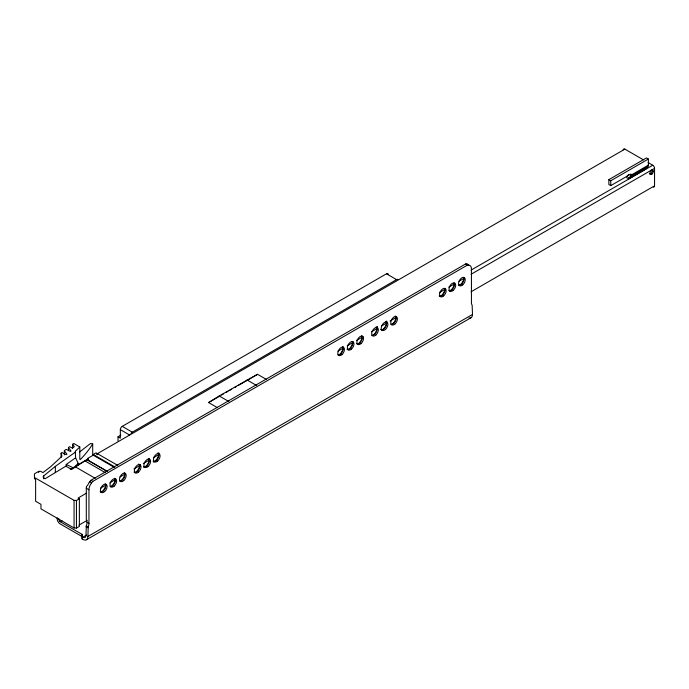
<?xml version="1.0" encoding="UTF-8"?>
<svg xmlns="http://www.w3.org/2000/svg" width="689" height="689" viewBox="0 0 689 689"><rect width="100%" height="100%" fill="white"/><g stroke="black" fill="none" stroke-linecap="round" stroke-linejoin="round"><path stroke-width="1.03" d="M72.595 448.436L72.595 444.327L73.714 443.458L79.803 446.972L79.795 458.84A1.464 0.594 -71.7 0 0 79.855 459.262A1.576 0.637 -72.3 0 0 80.415 459.417L80.561 459.287A173.817 100.353 0 0 0 92.705 443.957L90.517 443.501L79.631 451.95M87.52 460.39L87.572 458.443L93.222 455.179L114.641 467.547M627.024 176.151A3.445 1.989 60 0 0 626.818 177.168L626.818 177.779L628.721 178.873L628.799 177.986L630.34 176.703L647.824 166.609A3.445 1.989 60 0 0 648.375 165.145L648.375 159.03L646.471 157.927L608.861 179.64L608.861 184.531L610.764 185.634L630.9 174.016L630.9 175.239A3.445 1.989 60 0 1 630.34 176.703M628.721 178.873L646.204 168.779L646.282 167.901L647.824 166.609M466.884 264.051L468.787 265.153A7.493 4.323 -60 0 1 471.44 268.917L471.44 302.566A7.493 4.323 -60 0 0 472.146 305.21L472.499 314.434L87.891 536.481A7.191 4.151 60 0 1 82.801 539.418L82.146 539.048L82.077 536.55L60.124 523.881A4.194 2.42 60 0 1 57.161 518.748L57.161 517.947L59.065 519.05L59.065 519.842A1.499 0.861 60 0 0 60.124 521.685L82.077 534.354L82.146 536.843L82.801 537.222A4.496 2.592 60 0 0 85.979 535.387L86.332 525.759A7.493 4.323 -60 0 0 87.038 522.288L86.297 519.161L86.297 488.217A7.493 4.323 -60 0 1 86.478 486.537A9.276 2.084 -39.4 0 1 87.779 485.099A7.493 4.323 -60 0 1 89.691 481.818L90.922 480.293L465.652 263.939L466.884 264.051A7.493 4.323 -60 0 1 468.486 264.783M87.891 536.481L88.235 526.861A7.493 4.323 -60 0 0 88.95 523.39L88.95 489.75A7.493 4.323 -60 0 1 91.594 482.92L92.826 481.396L467.555 265.041L468.787 265.153M75.583 465.979L78.141 463.275L75.609 457.815L75.282 451.261A173.817 100.353 0 0 0 79.803 446.972M627.369 175.695L628.868 174.455M43.717 478.812L43.717 475.927L55.344 466.341L75.609 451.975M61.106 457.41L61.106 453.241L62.019 452.535L66.23 454.697L66.902 454.172L64.335 450.735L66.153 449.331L70.364 451.493L71.036 450.968L68.461 447.531L69.563 446.679L72.371 448.126L74.309 446.618L72.595 444.327M66.204 466.393L66.204 464.489L75.609 457.815M43.717 475.927A2.997 1.731 0 0 0 44.053 478.14L45.112 478.752L65.851 466.169L71.596 469.485L86.9 459.563L107.372 471.379M217.431 407.664L208.603 402.565L219.197 395.951L257.548 374.308L266.376 379.406M61.106 453.241L61.993 456.204L50.435 466.909L42.942 472.611L40.634 471.276L38.687 471.379L34.45 473.825L34.45 478.717L35.621 479.398L35.621 501.265L40.97 504.348L40.97 508.861L74.067 527.972L76.445 528.067L79.364 526.379L79.364 498.776L78.064 498.026L86.289 493.272M118.008 440.908L118.008 436.817L120.334 438.17L120.334 429.66A2.696 1.559 -60 0 1 122.246 426.362L386.486 273.8A2.696 1.559 -60 0 1 388.372 274.567M118.008 436.817L120.799 435.207M93.222 455.179L93.222 454.447L95.995 452.854L117.828 465.454M130.962 433.596A2.696 1.559 -60 0 1 132.305 432.175L396.554 279.613A2.696 1.559 -60 0 1 397.906 279.476M70.364 469.278L88.071 459.055M96.46 454.215L624.88 149.134L643.457 159.857M86.9 459.563L88.528 458.995L87.572 458.443M208.603 402.565L219.679 396.166M221.531 395.098L223.374 394.039M226.147 392.437L227.999 391.369M229.842 390.301L231.693 389.233M234.458 387.64L236.31 386.572M238.153 385.504L257.548 374.308M608.861 179.64L610.764 180.742L648.375 159.03M630.9 175.239L648.375 165.145M628.842 177.943L646.325 167.849M628.721 178.262L646.204 168.168M471.018 270.14L652.75 165.222A2.549 1.473 60 0 1 654.55 168.34L654.55 185.841A2.549 1.473 60 0 1 653.301 187.098M34.45 477.494L74.067 500.369L76.445 500.455L79.364 498.776M100.448 488.243L106.037 485.022M109.766 482.868L115.347 479.647M120.007 476.952L124.666 474.265M133.976 468.89L140.496 465.127M143.286 463.516L149.806 459.752M153.535 457.599L159.116 454.378M337.92 351.14L343.51 347.919M347.23 345.766L352.82 342.545M356.549 340.392L363.069 336.628M371.449 331.788L377.038 328.558M381.689 325.871L387.278 322.65M390.069 321.031L396.588 317.267M439.427 292.541L445.016 289.311M448.737 287.158L454.327 283.937M458.986 281.25L463.645 278.563M471.095 274.256L654.55 168.34M60.124 521.685L61.993 520.608M471.095 291.757L654.55 185.841M78.977 525.104L87.202 520.35M82.801 537.222L86.53 535.069M86.401 539.78L471.009 317.724M66.204 464.489L72.724 467.564M648.108 162.535L652.75 165.222M652.276 170.76L653.336 171.372M465.652 263.939L467.555 265.041M386.486 273.8L396.554 279.613M246.955 379.923L256.67 385.53M219.197 395.951L228.903 401.558M122.246 426.362L132.305 432.175M120.334 429.66L129.489 434.948M93.222 454.447L114.641 466.815M87.09 459.821L106.631 471.104M84.79 460.786L105.253 472.602M75.756 467.082L95.289 478.364M90.922 480.293L92.826 481.396M89.691 481.818L91.594 482.92M86.297 488.217L88.95 489.75M87.038 522.288L88.95 523.39M86.332 525.759L88.235 526.861M85.979 526.663L87.891 527.765M97.338 453.629L97.373 454.697M610.764 180.742L610.764 185.634M92.705 443.957L92.705 455.575M82.077 534.354L82.077 536.55M82.146 536.843L82.146 539.048M78.141 463.275L78.141 465.178M76.445 500.455L76.445 528.067M74.067 500.369L74.067 527.972M68.461 447.531L68.461 450.615M64.335 450.735L64.335 454.843M55.344 466.341L55.344 472.637M38.687 471.379L38.687 472.602M114.744 478.338A4.72 2.722 -60 0 1 114.408 483.523A4.72 2.722 -60 0 1 110.085 486.417M105.21 483.842A4.72 2.722 -60 0 1 104.676 489.345A4.72 2.722 -60 0 1 100.146 491.757M124.278 472.835A4.72 2.722 -60 0 1 123.942 478.02A4.72 2.722 -60 0 1 119.619 480.905M138.773 464.007A4.72 2.722 -60 0 1 139.118 468.804A4.72 2.722 -60 0 1 134.898 472.404M134.45 472.344A4.72 2.722 -60 0 1 134.054 472.18M148.307 458.504A4.72 2.722 -60 0 1 148.307 463.955A4.72 2.722 -60 0 1 143.588 466.677M157.841 452.992A4.72 2.722 -60 0 1 157.841 458.443A4.72 2.722 -60 0 1 153.122 461.174M149.289 459.072A6.666 3.85 -60 0 1 143.837 467.598M140.091 466.065A6.666 3.85 -60 0 1 139.858 464.515M158.763 452.751A6.666 3.85 -60 0 1 153.371 462.095M149.625 460.562A6.666 3.85 -60 0 1 149.392 459.012M361.613 335.81A4.72 2.722 -60 0 1 361.079 341.313A4.72 2.722 -60 0 1 356.558 343.725M352.079 341.313A4.72 2.722 -60 0 1 351.545 346.817A4.72 2.722 -60 0 1 347.015 349.228M362.25 336.12A6.666 3.85 -60 0 1 357.539 344.285M353.052 343.113A6.666 3.85 -60 0 1 352.82 341.563M342.545 346.825A4.72 2.722 -60 0 1 342.2 352.01A4.72 2.722 -60 0 1 337.886 354.895M395.176 315.975A4.72 2.722 -60 0 1 395.357 321.1A4.72 2.722 -60 0 1 390.861 324.312M352.716 341.623A6.666 3.85 -60 0 1 348.005 349.788M343.518 348.617A6.666 3.85 -60 0 1 343.286 347.067M385.642 321.479A4.72 2.722 -60 0 1 385.823 326.603A4.72 2.722 -60 0 1 381.318 329.816M380.922 329.652A4.72 2.722 -60 0 1 380.586 329.385M396.158 316.544A6.666 3.85 -60 0 1 391.447 324.708M386.96 323.537A6.666 3.85 -60 0 1 386.787 321.1M376.108 326.982A4.72 2.722 -60 0 1 376.289 332.107A4.72 2.722 -60 0 1 371.784 335.319M463.602 277.443A4.72 2.722 -60 0 1 462.801 282.585A4.72 2.722 -60 0 1 458.667 285.16M386.563 321.229A6.666 3.85 -60 0 1 381.904 330.212M377.253 328.308A6.666 3.85 -60 0 1 377.253 326.603M454.068 282.946A4.72 2.722 -60 0 1 453.052 288.398A4.72 2.722 -60 0 1 448.737 290.5M463.964 277.391A6.666 3.85 -60 0 1 459.253 285.556M454.766 284.385A6.666 3.85 -60 0 1 454.594 283.653M454.37 283.782A6.666 3.85 -60 0 1 449.719 291.068M445.516 290.517A6.666 3.85 -60 0 1 444.999 288.346M444.534 288.458A4.72 2.722 -60 0 1 443.518 293.91A4.72 2.722 -60 0 1 439.194 296.012M444.896 288.407A6.666 3.85 -60 0 1 440.185 296.571M377.029 326.732A6.666 3.85 -60 0 1 372.37 335.724M105.787 485.039A6.666 3.85 -60 0 1 101.128 492.316M115.382 478.648A6.666 3.85 -60 0 1 110.671 486.813M124.916 473.145A6.666 3.85 -60 0 1 120.205 481.31M139.755 464.575A6.666 3.85 -60 0 1 135.035 472.74M343.182 347.127A6.666 3.85 -60 0 1 338.463 355.291M472.499 314.434A7.191 4.151 60 0 1 468.985 317.991M623.106 149.857A2.549 1.473 60 0 1 624.88 149.134M651.949 169.795A2.394 1.387 -60 0 1 652.087 169.976M652.25 171.07A2.394 1.387 -60 0 1 651.096 173.292A2.394 1.387 -60 0 1 649.374 173.809M114.176 486.124A4.72 2.722 -60 0 0 115.674 478.812A4.72 2.722 -60 0 0 110.094 483.764A4.72 2.722 -60 0 0 114.176 486.124M104.642 491.627A4.72 2.722 -60 0 0 106.14 484.315A4.72 2.722 -60 0 0 100.56 489.268A4.72 2.722 -60 0 0 104.642 491.627M123.719 480.612A4.72 2.722 -60 0 0 125.209 473.309A4.72 2.722 -60 0 0 119.628 478.252A4.72 2.722 -60 0 0 123.719 480.612M138.549 472.051A4.72 2.722 -60 0 0 140.048 464.739A4.72 2.722 -60 0 0 134.458 469.691A4.72 2.722 -60 0 0 138.549 472.051M148.083 466.548A4.72 2.722 -60 0 0 149.582 459.236A4.72 2.722 -60 0 0 144.001 464.188A4.72 2.722 -60 0 0 148.083 466.548M157.617 461.044A4.72 2.722 -60 0 0 159.116 453.732A4.72 2.722 -60 0 0 153.535 458.685A4.72 2.722 -60 0 0 157.617 461.044M361.053 343.596A4.72 2.722 -60 0 0 362.543 336.284A4.72 2.722 -60 0 0 356.962 341.236A4.72 2.722 -60 0 0 361.053 343.596M341.977 354.602A4.72 2.722 -60 0 0 343.475 347.29A4.72 2.722 -60 0 0 337.894 352.243A4.72 2.722 -60 0 0 341.977 354.602M351.511 349.099A4.72 2.722 -60 0 0 353.009 341.787A4.72 2.722 -60 0 0 347.428 346.739A4.72 2.722 -60 0 0 351.511 349.099M394.952 324.019A4.72 2.722 -60 0 0 396.451 316.707A4.72 2.722 -60 0 0 390.87 321.66A4.72 2.722 -60 0 0 394.952 324.019M385.418 329.523A4.72 2.722 -60 0 0 386.917 322.211A4.72 2.722 -60 0 0 381.336 327.163A4.72 2.722 -60 0 0 385.418 329.523M375.884 335.026A4.72 2.722 -60 0 0 377.383 327.714A4.72 2.722 -60 0 0 371.793 332.666A4.72 2.722 -60 0 0 375.884 335.026M462.767 284.867A4.72 2.722 -60 0 0 464.257 277.555A4.72 2.722 -60 0 0 458.676 282.507A4.72 2.722 -60 0 0 462.767 284.867M453.233 290.37A4.72 2.722 -60 0 0 454.723 283.058A4.72 2.722 -60 0 0 449.142 288.011A4.72 2.722 -60 0 0 453.233 290.37M443.69 295.882A4.72 2.722 -60 0 0 445.189 288.57A4.72 2.722 -60 0 0 439.608 293.523A4.72 2.722 -60 0 0 443.69 295.882M652.078 173.981A2.394 1.387 -60 0 0 652.836 170.269A2.394 1.387 -60 0 0 650.003 172.784A2.394 1.387 -60 0 0 652.078 173.981"/></g></svg>
